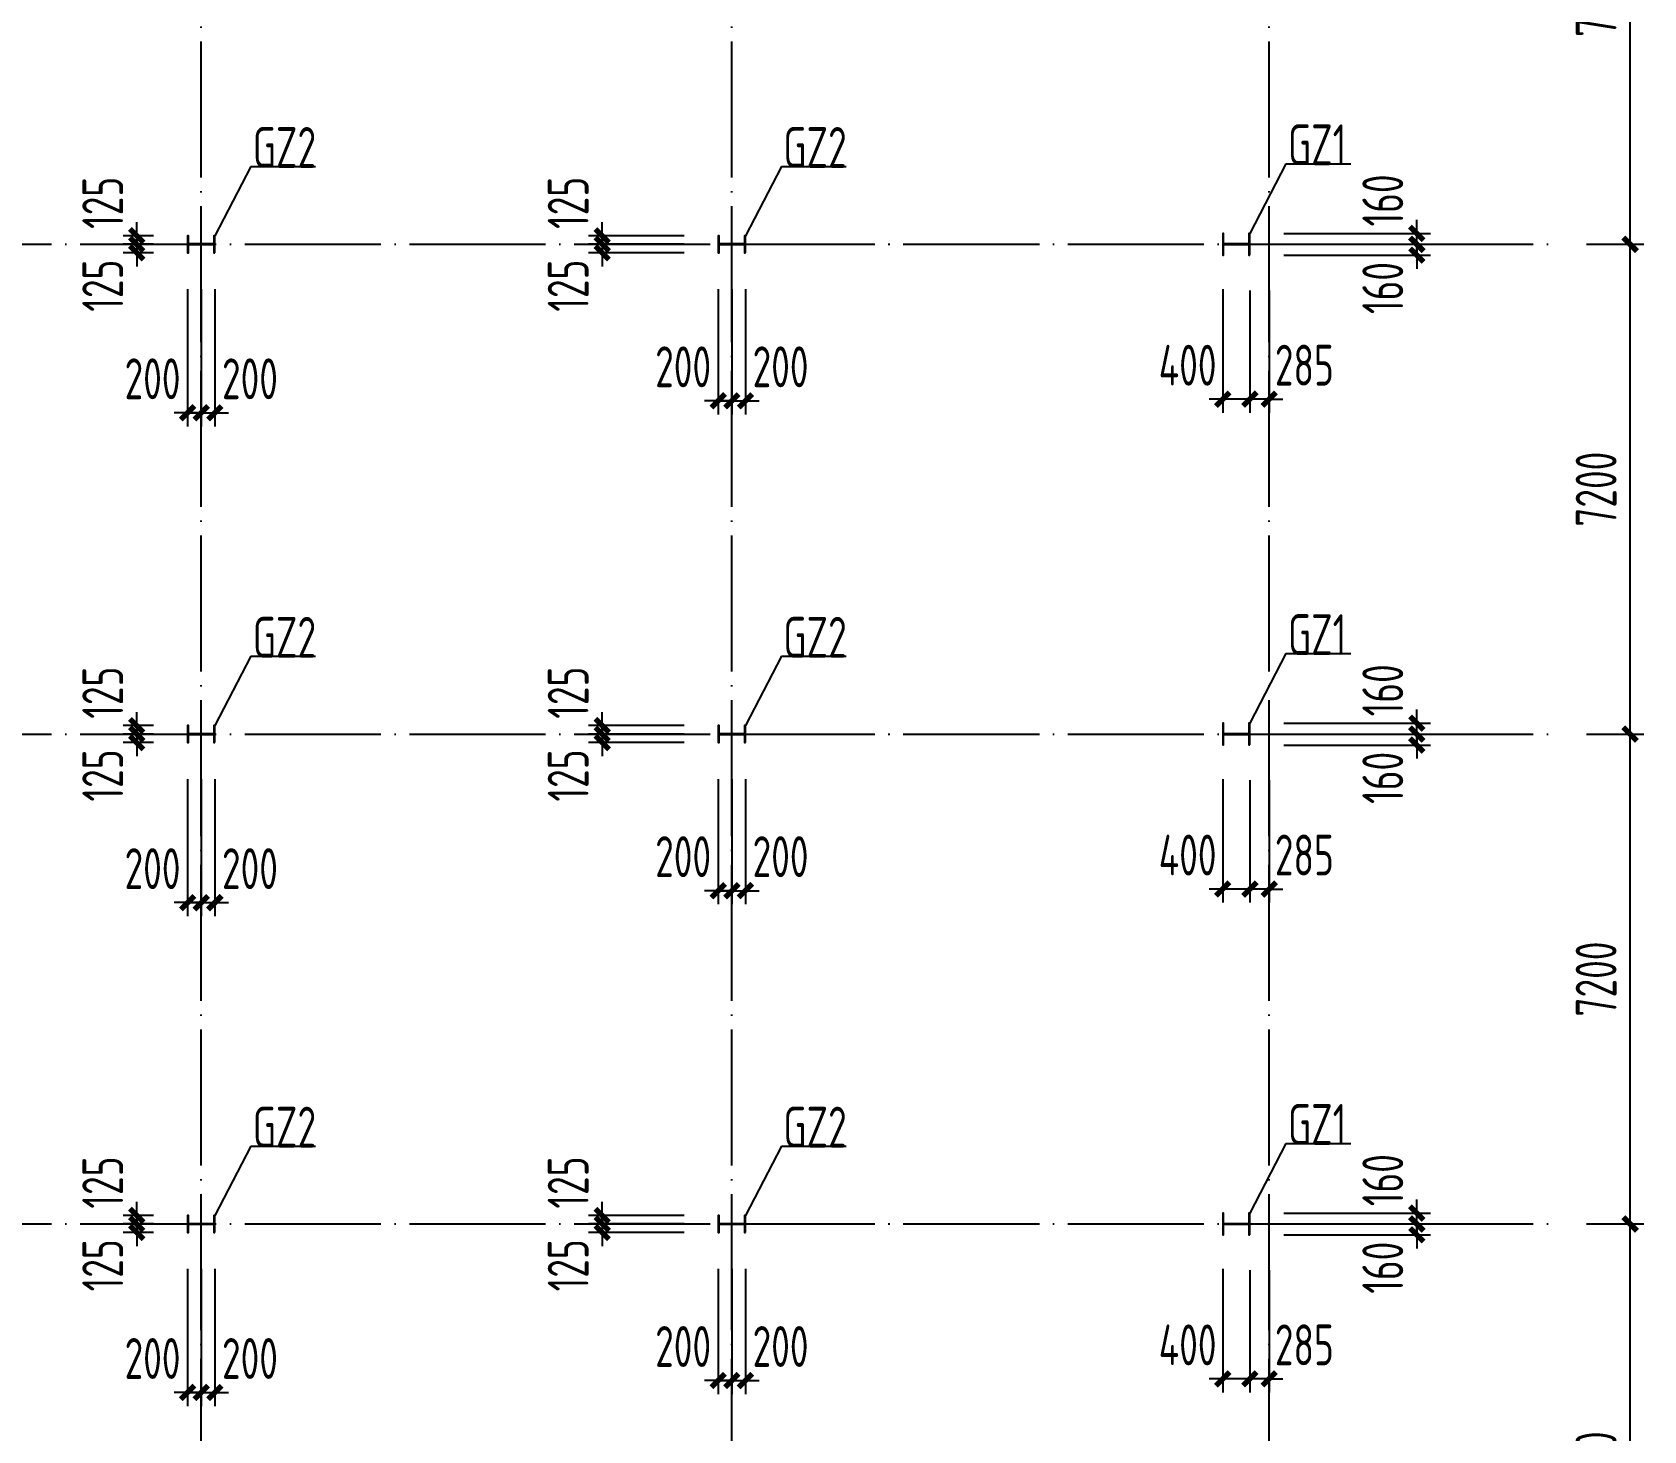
# Model space of a CAD drawing. Extents: x -32169 to 443031, y -120117 to 204739.
# Drawn here: x 155121 to 178810, y -68203 to -47646 of the extents above; entities that cross this region are included whole.
import ezdxf

# ---------------------------------------------------------------- set-up
doc = ezdxf.new("R2010")
doc.units = 0
doc.header["$LTSCALE"] = 1000
doc.linetypes.add('DOTE', pattern=[2.42, 2, -0.2, 0.02, -0.2])
doc.layers.get('0').update_dxf_attribs({"linetype": 'CONTINUOUS'})
doc.layers.get('Defpoints').update_dxf_attribs({"linetype": 'CONTINUOUS'})
for name, color, linetype in [('DIM', 3, 'CONTINUOUS'), ('DOTE', 1, 'CONTINUOUS'), ('PUB_TEXT', 7, 'CONTINUOUS'), ('钢柱', 2, 'CONTINUOUS')]:
    doc.layers.add(name, color=color, linetype=linetype)
doc.styles.add('TSSD_Dimension', font='Tssdeng.shx', dxfattribs={"width": 0.7, "bigfont": 'hztxt.shx'})
doc.styles.add('TSSD_Rein', font='Tssdeng.shx', dxfattribs={"width": 0.7, "bigfont": 'hztxt.shx'})
doc.dimstyles.new('TSSD_200_200', dxfattribs={"dimtxt": 600, "dimasz": 200, "dimexe": 200, "dimexo": 500, "dimgap": 200, "dimtad": 1, "dimdec": 0, "dimzin": 0, "dimdsep": 46, "dimtxsty": 'TSSD_Dimension', "dimblk": 'ARCHTICK', "dimblk1": 'ARCHTICK', "dimblk2": 'ARCHTICK', "dimcen": 0, "dimdle": 200, "dimclrt": 7, "dimadec": 0, "dimazin": 0, "dimtfac": 1, "dimtdec": 0, "dimtix": 1, "dimtmove": 2, "dimatfit": 3, "dimfxl": 1, "dimtolj": 1, "dimtzin": 0, "dimarcsym": 0})

# ---------------------------------------------------------------- blocks, each defined once
blk = doc.blocks.new('_ArchTick')
at = {"color": 0, "linetype": 'ByBlock', "const_width": 0.4}
blk.add_lwpolyline([(-0.5, -0.5), (0.5, 0.5)], dxfattribs=at)
blk = doc.blocks.new('*D516')
at = {"layer": 'Defpoints', "color": 0}
for p in [(177469, -65163), (178610, -65163), (177469, -72363)]:
    blk.add_point(p, dxfattribs=at)
at = {"layer": 'DIM', "color": 0, "lineweight": -2}
for p, q in [((178610, -72563), (178610, -64963)), ((177969, -65163), (178810, -65163)), ((177969, -72363), (178810, -72363))]:
    blk.add_line(p, q, dxfattribs=at)
at = {"layer": 'DIM', "color": 0, "lineweight": -2, "xscale": 200, "yscale": 200, "zscale": 200}
for p, rotation in [((178610, -65163), 90), ((178610, -72363), 270)]:
    blk.add_blockref('_ArchTick', p, dxfattribs=dict(at, rotation=rotation))
at = {"layer": 'DIM', "color": 7, "insert": (178110, -68763), "char_height": 600, "attachment_point": 5, "rotation": 90, "style": 'TSSD_Dimension'}
blk.add_mtext('\\A1;7200', dxfattribs=at)
blk = doc.blocks.new('*D517')
at = {"layer": 'Defpoints', "color": 0}
for p in [(177469, -57963), (178610, -57963), (177469, -65163)]:
    blk.add_point(p, dxfattribs=at)
at = {"layer": 'DIM', "color": 0, "lineweight": -2}
for p, q in [((178610, -65363), (178610, -57763)), ((177969, -57963), (178810, -57963)), ((177969, -65163), (178810, -65163))]:
    blk.add_line(p, q, dxfattribs=at)
at = {"layer": 'DIM', "color": 0, "lineweight": -2, "xscale": 200, "yscale": 200, "zscale": 200}
for p, rotation in [((178610, -57963), 90), ((178610, -65163), 270)]:
    blk.add_blockref('_ArchTick', p, dxfattribs=dict(at, rotation=rotation))
at = {"layer": 'DIM', "color": 7, "insert": (178110, -61563), "char_height": 600, "attachment_point": 5, "rotation": 90, "style": 'TSSD_Dimension'}
blk.add_mtext('\\A1;7200', dxfattribs=at)
blk = doc.blocks.new('*D518')
at = {"layer": 'Defpoints', "color": 0}
for p in [(177469, -50763), (178610, -50763), (177469, -57963)]:
    blk.add_point(p, dxfattribs=at)
at = {"layer": 'DIM', "color": 0, "lineweight": -2}
for p, q in [((178610, -58163), (178610, -50563)), ((177969, -50763), (178810, -50763)), ((177969, -57963), (178810, -57963))]:
    blk.add_line(p, q, dxfattribs=at)
at = {"layer": 'DIM', "color": 0, "lineweight": -2, "xscale": 200, "yscale": 200, "zscale": 200}
for p, rotation in [((178610, -50763), 90), ((178610, -57963), 270)]:
    blk.add_blockref('_ArchTick', p, dxfattribs=dict(at, rotation=rotation))
at = {"layer": 'DIM', "color": 7, "insert": (178110, -54363), "char_height": 600, "attachment_point": 5, "rotation": 90, "style": 'TSSD_Dimension'}
blk.add_mtext('\\A1;7200', dxfattribs=at)
blk = doc.blocks.new('*D519')
at = {"layer": 'Defpoints', "color": 0}
for p in [(177469, -43563), (178610, -43563), (177469, -50763)]:
    blk.add_point(p, dxfattribs=at)
at = {"layer": 'DIM', "color": 0, "lineweight": -2}
for p, q in [((177969, -43563), (178810, -43563)), ((178610, -50963), (178610, -43363)), ((177969, -50763), (178810, -50763))]:
    blk.add_line(p, q, dxfattribs=at)
at = {"layer": 'DIM', "color": 0, "lineweight": -2, "xscale": 200, "yscale": 200, "zscale": 200}
for p, rotation in [((178610, -43563), 90), ((178610, -50763), 270)]:
    blk.add_blockref('_ArchTick', p, dxfattribs=dict(at, rotation=rotation))
at = {"layer": 'DIM', "color": 7, "insert": (178110, -47163), "char_height": 600, "attachment_point": 5, "rotation": 90, "style": 'TSSD_Dimension'}
blk.add_mtext('\\A1;7200', dxfattribs=at)
blk = doc.blocks.new('*D729')
at = {"layer": 'Defpoints', "color": 0}
for p in [(157405, -65323), (157605, -65323), (157605, -67640)]:
    blk.add_point(p, dxfattribs=at)
at = {"layer": 'DIM', "color": 0, "lineweight": -2}
for p, q in [((157405, -65823), (157405, -67840)), ((157605, -65823), (157605, -67840)), ((157405, -67640), (157205, -67640)), ((157405, -67640), (157605, -67640)), ((157605, -67640), (157805, -67640))]:
    blk.add_line(p, q, dxfattribs=at)
at = {"layer": 'DIM', "color": 0, "lineweight": -2, "xscale": 200, "yscale": 200, "zscale": 200}
blk.add_blockref('_ArchTick', (157405, -67640), dxfattribs=at)
at = {"layer": 'DIM', "color": 0, "lineweight": -2, "xscale": 200, "yscale": 200, "zscale": 200, "rotation": 180}
blk.add_blockref('_ArchTick', (157605, -67640), dxfattribs=at)
at = {"layer": 'DIM', "color": 7, "insert": (156889, -67140), "char_height": 600, "attachment_point": 5, "style": 'TSSD_Dimension'}
blk.add_mtext('\\A1;200', dxfattribs=at)
blk = doc.blocks.new('*D730')
at = {"layer": 'Defpoints', "color": 0}
for p in [(157605, -65323), (157805, -65323), (157805, -67640)]:
    blk.add_point(p, dxfattribs=at)
at = {"layer": 'DIM', "color": 0, "lineweight": -2}
for p, q in [((157605, -65823), (157605, -67840)), ((157805, -65823), (157805, -67840)), ((157605, -67640), (157405, -67640)), ((157605, -67640), (157805, -67640)), ((157805, -67640), (158005, -67640))]:
    blk.add_line(p, q, dxfattribs=at)
at = {"layer": 'DIM', "color": 0, "lineweight": -2, "xscale": 200, "yscale": 200, "zscale": 200}
blk.add_blockref('_ArchTick', (157605, -67640), dxfattribs=at)
at = {"layer": 'DIM', "color": 0, "lineweight": -2, "xscale": 200, "yscale": 200, "zscale": 200, "rotation": 180}
blk.add_blockref('_ArchTick', (157805, -67640), dxfattribs=at)
at = {"layer": 'DIM', "color": 7, "insert": (158321, -67140), "char_height": 600, "attachment_point": 5, "style": 'TSSD_Dimension'}
blk.add_mtext('\\A1;200', dxfattribs=at)
blk = doc.blocks.new('*D731')
at = {"layer": 'Defpoints', "color": 0}
for p in [(165205, -65323), (165405, -65323), (165405, -67464)]:
    blk.add_point(p, dxfattribs=at)
at = {"layer": 'DIM', "color": 0, "lineweight": -2}
for p, q in [((165205, -65823), (165205, -67664)), ((165405, -65823), (165405, -67664)), ((165205, -67464), (165005, -67464)), ((165205, -67464), (165405, -67464)), ((165405, -67464), (165605, -67464))]:
    blk.add_line(p, q, dxfattribs=at)
at = {"layer": 'DIM', "color": 0, "lineweight": -2, "xscale": 200, "yscale": 200, "zscale": 200}
blk.add_blockref('_ArchTick', (165205, -67464), dxfattribs=at)
at = {"layer": 'DIM', "color": 0, "lineweight": -2, "xscale": 200, "yscale": 200, "zscale": 200, "rotation": 180}
blk.add_blockref('_ArchTick', (165405, -67464), dxfattribs=at)
at = {"layer": 'DIM', "color": 7, "insert": (164689, -66964), "char_height": 600, "attachment_point": 5, "style": 'TSSD_Dimension'}
blk.add_mtext('\\A1;200', dxfattribs=at)
blk = doc.blocks.new('*D732')
at = {"layer": 'Defpoints', "color": 0}
for p in [(165405, -65323), (165605, -65323), (165605, -67464)]:
    blk.add_point(p, dxfattribs=at)
at = {"layer": 'DIM', "color": 0, "lineweight": -2}
for p, q in [((165405, -65823), (165405, -67664)), ((165605, -65823), (165605, -67664)), ((165405, -67464), (165205, -67464)), ((165405, -67464), (165605, -67464)), ((165605, -67464), (165805, -67464))]:
    blk.add_line(p, q, dxfattribs=at)
at = {"layer": 'DIM', "color": 0, "lineweight": -2, "xscale": 200, "yscale": 200, "zscale": 200}
blk.add_blockref('_ArchTick', (165405, -67464), dxfattribs=at)
at = {"layer": 'DIM', "color": 0, "lineweight": -2, "xscale": 200, "yscale": 200, "zscale": 200, "rotation": 180}
blk.add_blockref('_ArchTick', (165605, -67464), dxfattribs=at)
at = {"layer": 'DIM', "color": 7, "insert": (166121, -66964), "char_height": 600, "attachment_point": 5, "style": 'TSSD_Dimension'}
blk.add_mtext('\\A1;200', dxfattribs=at)
blk = doc.blocks.new('*D733')
at = {"layer": 'Defpoints', "color": 0}
for p in [(173021, -65341), (173305, -65341), (173021, -67440)]:
    blk.add_point(p, dxfattribs=at)
at = {"layer": 'DIM', "color": 0, "lineweight": -2}
for p, q in [((173021, -65841), (173021, -67640)), ((173305, -65841), (173305, -67640)), ((173021, -67440), (172821, -67440)), ((173305, -67440), (173021, -67440)), ((173305, -67440), (173505, -67440))]:
    blk.add_line(p, q, dxfattribs=at)
at = {"layer": 'DIM', "color": 0, "lineweight": -2, "xscale": 200, "yscale": 200, "zscale": 200}
blk.add_blockref('_ArchTick', (173021, -67440), dxfattribs=at)
at = {"layer": 'DIM', "color": 0, "lineweight": -2, "xscale": 200, "yscale": 200, "zscale": 200, "rotation": 180}
blk.add_blockref('_ArchTick', (173305, -67440), dxfattribs=at)
at = {"layer": 'DIM', "color": 7, "insert": (173821, -66940), "char_height": 600, "attachment_point": 5, "style": 'TSSD_Dimension'}
blk.add_mtext('\\A1;285', dxfattribs=at)
blk = doc.blocks.new('*D734')
at = {"layer": 'Defpoints', "color": 0}
for p in [(172621, -65323), (173021, -65341), (172621, -67440)]:
    blk.add_point(p, dxfattribs=at)
at = {"layer": 'DIM', "color": 0, "lineweight": -2}
for p, q in [((172621, -65823), (172621, -67640)), ((173021, -65841), (173021, -67640)), ((173221, -67440), (172421, -67440))]:
    blk.add_line(p, q, dxfattribs=at)
at = {"layer": 'DIM', "color": 0, "lineweight": -2, "xscale": 200, "yscale": 200, "zscale": 200, "rotation": 180}
blk.add_blockref('_ArchTick', (172621, -67440), dxfattribs=at)
at = {"layer": 'DIM', "color": 0, "lineweight": -2, "xscale": 200, "yscale": 200, "zscale": 200}
blk.add_blockref('_ArchTick', (173021, -67440), dxfattribs=at)
at = {"layer": 'DIM', "color": 7, "insert": (172105, -66940), "char_height": 600, "attachment_point": 5, "style": 'TSSD_Dimension'}
blk.add_mtext('\\A1;400', dxfattribs=at)
blk = doc.blocks.new('*D736')
at = {"layer": 'Defpoints', "color": 0}
for p in [(173021, -65163), (173021, -65323), (175474, -65163)]:
    blk.add_point(p, dxfattribs=at)
at = {"layer": 'DIM', "color": 0, "lineweight": -2}
for p, q in [((175474, -65163), (175474, -64963)), ((173521, -65163), (175674, -65163)), ((173521, -65323), (175674, -65323)), ((175474, -65323), (175474, -65163)), ((175474, -65323), (175474, -65523))]:
    blk.add_line(p, q, dxfattribs=at)
at = {"layer": 'DIM', "color": 0, "lineweight": -2, "xscale": 200, "yscale": 200, "zscale": 200}
for p, rotation in [((175474, -65163), 270), ((175474, -65323), 90)]:
    blk.add_blockref('_ArchTick', p, dxfattribs=dict(at, rotation=rotation))
at = {"layer": 'DIM', "color": 7, "insert": (174974, -65806), "char_height": 600, "attachment_point": 5, "rotation": 90, "style": 'TSSD_Dimension'}
blk.add_mtext('\\A1;160', dxfattribs=at)
blk = doc.blocks.new('*D737')
at = {"layer": 'Defpoints', "color": 0}
for p in [(173021, -65003), (175474, -65003), (173021, -65163)]:
    blk.add_point(p, dxfattribs=at)
at = {"layer": 'DIM', "color": 0, "lineweight": -2}
for p, q in [((175474, -65003), (175474, -64803)), ((173521, -65003), (175674, -65003)), ((175474, -65163), (175474, -65003)), ((173521, -65163), (175674, -65163)), ((175474, -65163), (175474, -65363))]:
    blk.add_line(p, q, dxfattribs=at)
at = {"layer": 'DIM', "color": 0, "lineweight": -2, "xscale": 200, "yscale": 200, "zscale": 200}
for p, rotation in [((175474, -65003), 270), ((175474, -65163), 90)]:
    blk.add_blockref('_ArchTick', p, dxfattribs=dict(at, rotation=rotation))
at = {"layer": 'DIM', "color": 7, "insert": (174974, -64519), "char_height": 600, "attachment_point": 5, "rotation": 90, "style": 'TSSD_Dimension'}
blk.add_mtext('\\A1;160', dxfattribs=at)
blk = doc.blocks.new('*D738')
at = {"layer": 'Defpoints', "color": 0}
for p in [(157405, -65038), (156657, -65163), (157405, -65163)]:
    blk.add_point(p, dxfattribs=at)
at = {"layer": 'DIM', "color": 0, "lineweight": -2}
for p, q in [((156657, -65038), (156657, -64838)), ((156905, -65038), (156457, -65038)), ((156657, -65038), (156657, -65163)), ((156905, -65163), (156457, -65163)), ((156657, -65163), (156657, -65363))]:
    blk.add_line(p, q, dxfattribs=at)
at = {"layer": 'DIM', "color": 0, "lineweight": -2, "xscale": 200, "yscale": 200, "zscale": 200}
for p, rotation in [((156657, -65038), 270), ((156657, -65163), 90)]:
    blk.add_blockref('_ArchTick', p, dxfattribs=dict(at, rotation=rotation))
at = {"layer": 'DIM', "color": 7, "insert": (156157, -64554), "char_height": 600, "attachment_point": 5, "rotation": 90, "style": 'TSSD_Dimension'}
blk.add_mtext('\\A1;125', dxfattribs=at)
blk = doc.blocks.new('*D739')
at = {"layer": 'Defpoints', "color": 0}
for p in [(156657, -65288), (157405, -65163), (157405, -65288)]:
    blk.add_point(p, dxfattribs=at)
at = {"layer": 'DIM', "color": 0, "lineweight": -2}
for p, q in [((156657, -65163), (156657, -64963)), ((156905, -65163), (156457, -65163)), ((156905, -65288), (156457, -65288)), ((156657, -65163), (156657, -65288)), ((156657, -65288), (156657, -65488))]:
    blk.add_line(p, q, dxfattribs=at)
at = {"layer": 'DIM', "color": 0, "lineweight": -2, "xscale": 200, "yscale": 200, "zscale": 200}
for p, rotation in [((156657, -65163), 270), ((156657, -65288), 90)]:
    blk.add_blockref('_ArchTick', p, dxfattribs=dict(at, rotation=rotation))
at = {"layer": 'DIM', "color": 7, "insert": (156157, -65771), "char_height": 600, "attachment_point": 5, "rotation": 90, "style": 'TSSD_Dimension'}
blk.add_mtext('\\A1;125', dxfattribs=at)
blk = doc.blocks.new('*D740')
at = {"layer": 'Defpoints', "color": 0}
for p in [(165205, -65038), (163499, -65163), (165205, -65163)]:
    blk.add_point(p, dxfattribs=at)
at = {"layer": 'DIM', "color": 0, "lineweight": -2}
for p, q in [((163499, -65038), (163499, -64838)), ((164705, -65038), (163299, -65038)), ((163499, -65038), (163499, -65163)), ((164705, -65163), (163299, -65163)), ((163499, -65163), (163499, -65363))]:
    blk.add_line(p, q, dxfattribs=at)
at = {"layer": 'DIM', "color": 0, "lineweight": -2, "xscale": 200, "yscale": 200, "zscale": 200}
for p, rotation in [((163499, -65038), 270), ((163499, -65163), 90)]:
    blk.add_blockref('_ArchTick', p, dxfattribs=dict(at, rotation=rotation))
at = {"layer": 'DIM', "color": 7, "insert": (162999, -64554), "char_height": 600, "attachment_point": 5, "rotation": 90, "style": 'TSSD_Dimension'}
blk.add_mtext('\\A1;125', dxfattribs=at)
blk = doc.blocks.new('*D741')
at = {"layer": 'Defpoints', "color": 0}
for p in [(163499, -65288), (165205, -65163), (165205, -65288)]:
    blk.add_point(p, dxfattribs=at)
at = {"layer": 'DIM', "color": 0, "lineweight": -2}
for p, q in [((163499, -65163), (163499, -64963)), ((164705, -65163), (163299, -65163)), ((164705, -65288), (163299, -65288)), ((163499, -65163), (163499, -65288)), ((163499, -65288), (163499, -65488))]:
    blk.add_line(p, q, dxfattribs=at)
at = {"layer": 'DIM', "color": 0, "lineweight": -2, "xscale": 200, "yscale": 200, "zscale": 200}
for p, rotation in [((163499, -65163), 270), ((163499, -65288), 90)]:
    blk.add_blockref('_ArchTick', p, dxfattribs=dict(at, rotation=rotation))
at = {"layer": 'DIM', "color": 7, "insert": (162999, -65771), "char_height": 600, "attachment_point": 5, "rotation": 90, "style": 'TSSD_Dimension'}
blk.add_mtext('\\A1;125', dxfattribs=at)
blk = doc.blocks.new('*D745')
at = {"layer": 'Defpoints', "color": 0}
for p in [(157405, -58123), (157605, -58123), (157605, -60440)]:
    blk.add_point(p, dxfattribs=at)
at = {"layer": 'DIM', "color": 0, "lineweight": -2}
for p, q in [((157405, -58623), (157405, -60640)), ((157605, -58623), (157605, -60640)), ((157405, -60440), (157205, -60440)), ((157405, -60440), (157605, -60440)), ((157605, -60440), (157805, -60440))]:
    blk.add_line(p, q, dxfattribs=at)
at = {"layer": 'DIM', "color": 0, "lineweight": -2, "xscale": 200, "yscale": 200, "zscale": 200}
blk.add_blockref('_ArchTick', (157405, -60440), dxfattribs=at)
at = {"layer": 'DIM', "color": 0, "lineweight": -2, "xscale": 200, "yscale": 200, "zscale": 200, "rotation": 180}
blk.add_blockref('_ArchTick', (157605, -60440), dxfattribs=at)
at = {"layer": 'DIM', "color": 7, "insert": (156889, -59940), "char_height": 600, "attachment_point": 5, "style": 'TSSD_Dimension'}
blk.add_mtext('\\A1;200', dxfattribs=at)
blk = doc.blocks.new('*D746')
at = {"layer": 'Defpoints', "color": 0}
for p in [(157605, -58123), (157805, -58123), (157805, -60440)]:
    blk.add_point(p, dxfattribs=at)
at = {"layer": 'DIM', "color": 0, "lineweight": -2}
for p, q in [((157605, -58623), (157605, -60640)), ((157805, -58623), (157805, -60640)), ((157605, -60440), (157405, -60440)), ((157605, -60440), (157805, -60440)), ((157805, -60440), (158005, -60440))]:
    blk.add_line(p, q, dxfattribs=at)
at = {"layer": 'DIM', "color": 0, "lineweight": -2, "xscale": 200, "yscale": 200, "zscale": 200}
blk.add_blockref('_ArchTick', (157605, -60440), dxfattribs=at)
at = {"layer": 'DIM', "color": 0, "lineweight": -2, "xscale": 200, "yscale": 200, "zscale": 200, "rotation": 180}
blk.add_blockref('_ArchTick', (157805, -60440), dxfattribs=at)
at = {"layer": 'DIM', "color": 7, "insert": (158321, -59940), "char_height": 600, "attachment_point": 5, "style": 'TSSD_Dimension'}
blk.add_mtext('\\A1;200', dxfattribs=at)
blk = doc.blocks.new('*D747')
at = {"layer": 'Defpoints', "color": 0}
for p in [(165205, -58123), (165405, -58123), (165405, -60264)]:
    blk.add_point(p, dxfattribs=at)
at = {"layer": 'DIM', "color": 0, "lineweight": -2}
for p, q in [((165205, -58623), (165205, -60464)), ((165405, -58623), (165405, -60464)), ((165205, -60264), (165005, -60264)), ((165205, -60264), (165405, -60264)), ((165405, -60264), (165605, -60264))]:
    blk.add_line(p, q, dxfattribs=at)
at = {"layer": 'DIM', "color": 0, "lineweight": -2, "xscale": 200, "yscale": 200, "zscale": 200}
blk.add_blockref('_ArchTick', (165205, -60264), dxfattribs=at)
at = {"layer": 'DIM', "color": 0, "lineweight": -2, "xscale": 200, "yscale": 200, "zscale": 200, "rotation": 180}
blk.add_blockref('_ArchTick', (165405, -60264), dxfattribs=at)
at = {"layer": 'DIM', "color": 7, "insert": (164689, -59764), "char_height": 600, "attachment_point": 5, "style": 'TSSD_Dimension'}
blk.add_mtext('\\A1;200', dxfattribs=at)
blk = doc.blocks.new('*D748')
at = {"layer": 'Defpoints', "color": 0}
for p in [(165405, -58123), (165605, -58123), (165605, -60264)]:
    blk.add_point(p, dxfattribs=at)
at = {"layer": 'DIM', "color": 0, "lineweight": -2}
for p, q in [((165405, -58623), (165405, -60464)), ((165605, -58623), (165605, -60464)), ((165405, -60264), (165205, -60264)), ((165405, -60264), (165605, -60264)), ((165605, -60264), (165805, -60264))]:
    blk.add_line(p, q, dxfattribs=at)
at = {"layer": 'DIM', "color": 0, "lineweight": -2, "xscale": 200, "yscale": 200, "zscale": 200}
blk.add_blockref('_ArchTick', (165405, -60264), dxfattribs=at)
at = {"layer": 'DIM', "color": 0, "lineweight": -2, "xscale": 200, "yscale": 200, "zscale": 200, "rotation": 180}
blk.add_blockref('_ArchTick', (165605, -60264), dxfattribs=at)
at = {"layer": 'DIM', "color": 7, "insert": (166121, -59764), "char_height": 600, "attachment_point": 5, "style": 'TSSD_Dimension'}
blk.add_mtext('\\A1;200', dxfattribs=at)
blk = doc.blocks.new('*D749')
at = {"layer": 'Defpoints', "color": 0}
for p in [(173021, -58141), (173305, -58141), (173021, -60240)]:
    blk.add_point(p, dxfattribs=at)
at = {"layer": 'DIM', "color": 0, "lineweight": -2}
for p, q in [((173021, -58641), (173021, -60440)), ((173305, -58641), (173305, -60440)), ((173021, -60240), (172821, -60240)), ((173305, -60240), (173021, -60240)), ((173305, -60240), (173505, -60240))]:
    blk.add_line(p, q, dxfattribs=at)
at = {"layer": 'DIM', "color": 0, "lineweight": -2, "xscale": 200, "yscale": 200, "zscale": 200}
blk.add_blockref('_ArchTick', (173021, -60240), dxfattribs=at)
at = {"layer": 'DIM', "color": 0, "lineweight": -2, "xscale": 200, "yscale": 200, "zscale": 200, "rotation": 180}
blk.add_blockref('_ArchTick', (173305, -60240), dxfattribs=at)
at = {"layer": 'DIM', "color": 7, "insert": (173821, -59740), "char_height": 600, "attachment_point": 5, "style": 'TSSD_Dimension'}
blk.add_mtext('\\A1;285', dxfattribs=at)
blk = doc.blocks.new('*D750')
at = {"layer": 'Defpoints', "color": 0}
for p in [(172621, -58123), (173021, -58141), (172621, -60240)]:
    blk.add_point(p, dxfattribs=at)
at = {"layer": 'DIM', "color": 0, "lineweight": -2}
for p, q in [((172621, -58623), (172621, -60440)), ((173021, -58641), (173021, -60440)), ((173221, -60240), (172421, -60240))]:
    blk.add_line(p, q, dxfattribs=at)
at = {"layer": 'DIM', "color": 0, "lineweight": -2, "xscale": 200, "yscale": 200, "zscale": 200, "rotation": 180}
blk.add_blockref('_ArchTick', (172621, -60240), dxfattribs=at)
at = {"layer": 'DIM', "color": 0, "lineweight": -2, "xscale": 200, "yscale": 200, "zscale": 200}
blk.add_blockref('_ArchTick', (173021, -60240), dxfattribs=at)
at = {"layer": 'DIM', "color": 7, "insert": (172105, -59740), "char_height": 600, "attachment_point": 5, "style": 'TSSD_Dimension'}
blk.add_mtext('\\A1;400', dxfattribs=at)
blk = doc.blocks.new('*D752')
at = {"layer": 'Defpoints', "color": 0}
for p in [(173021, -57963), (175474, -57963), (173021, -58123)]:
    blk.add_point(p, dxfattribs=at)
at = {"layer": 'DIM', "color": 0, "lineweight": -2}
for p, q in [((175474, -57963), (175474, -57763)), ((173521, -57963), (175674, -57963)), ((175474, -58123), (175474, -57963)), ((173521, -58123), (175674, -58123)), ((175474, -58123), (175474, -58323))]:
    blk.add_line(p, q, dxfattribs=at)
at = {"layer": 'DIM', "color": 0, "lineweight": -2, "xscale": 200, "yscale": 200, "zscale": 200}
for p, rotation in [((175474, -57963), 270), ((175474, -58123), 90)]:
    blk.add_blockref('_ArchTick', p, dxfattribs=dict(at, rotation=rotation))
at = {"layer": 'DIM', "color": 7, "insert": (174974, -58606), "char_height": 600, "attachment_point": 5, "rotation": 90, "style": 'TSSD_Dimension'}
blk.add_mtext('\\A1;160', dxfattribs=at)
blk = doc.blocks.new('*D753')
at = {"layer": 'Defpoints', "color": 0}
for p in [(173021, -57803), (175474, -57803), (173021, -57963)]:
    blk.add_point(p, dxfattribs=at)
at = {"layer": 'DIM', "color": 0, "lineweight": -2}
for p, q in [((173521, -57803), (175674, -57803)), ((175474, -57803), (175474, -57603)), ((175474, -57963), (175474, -57803)), ((173521, -57963), (175674, -57963)), ((175474, -57963), (175474, -58163))]:
    blk.add_line(p, q, dxfattribs=at)
at = {"layer": 'DIM', "color": 0, "lineweight": -2, "xscale": 200, "yscale": 200, "zscale": 200}
for p, rotation in [((175474, -57803), 270), ((175474, -57963), 90)]:
    blk.add_blockref('_ArchTick', p, dxfattribs=dict(at, rotation=rotation))
at = {"layer": 'DIM', "color": 7, "insert": (174974, -57319), "char_height": 600, "attachment_point": 5, "rotation": 90, "style": 'TSSD_Dimension'}
blk.add_mtext('\\A1;160', dxfattribs=at)
blk = doc.blocks.new('*D754')
at = {"layer": 'Defpoints', "color": 0}
for p in [(156657, -57963), (157405, -57838), (157405, -57963)]:
    blk.add_point(p, dxfattribs=at)
at = {"layer": 'DIM', "color": 0, "lineweight": -2}
for p, q in [((156657, -57838), (156657, -57638)), ((156905, -57838), (156457, -57838)), ((156905, -57963), (156457, -57963)), ((156657, -57838), (156657, -57963)), ((156657, -57963), (156657, -58163))]:
    blk.add_line(p, q, dxfattribs=at)
at = {"layer": 'DIM', "color": 0, "lineweight": -2, "xscale": 200, "yscale": 200, "zscale": 200}
for p, rotation in [((156657, -57838), 270), ((156657, -57963), 90)]:
    blk.add_blockref('_ArchTick', p, dxfattribs=dict(at, rotation=rotation))
at = {"layer": 'DIM', "color": 7, "insert": (156157, -57354), "char_height": 600, "attachment_point": 5, "rotation": 90, "style": 'TSSD_Dimension'}
blk.add_mtext('\\A1;125', dxfattribs=at)
blk = doc.blocks.new('*D755')
at = {"layer": 'Defpoints', "color": 0}
for p in [(157405, -57963), (156657, -58088), (157405, -58088)]:
    blk.add_point(p, dxfattribs=at)
at = {"layer": 'DIM', "color": 0, "lineweight": -2}
for p, q in [((156657, -57963), (156657, -57763)), ((156905, -57963), (156457, -57963)), ((156657, -57963), (156657, -58088)), ((156905, -58088), (156457, -58088)), ((156657, -58088), (156657, -58288))]:
    blk.add_line(p, q, dxfattribs=at)
at = {"layer": 'DIM', "color": 0, "lineweight": -2, "xscale": 200, "yscale": 200, "zscale": 200}
for p, rotation in [((156657, -57963), 270), ((156657, -58088), 90)]:
    blk.add_blockref('_ArchTick', p, dxfattribs=dict(at, rotation=rotation))
at = {"layer": 'DIM', "color": 7, "insert": (156157, -58571), "char_height": 600, "attachment_point": 5, "rotation": 90, "style": 'TSSD_Dimension'}
blk.add_mtext('\\A1;125', dxfattribs=at)
blk = doc.blocks.new('*D756')
at = {"layer": 'Defpoints', "color": 0}
for p in [(163499, -57963), (165205, -57838), (165205, -57963)]:
    blk.add_point(p, dxfattribs=at)
at = {"layer": 'DIM', "color": 0, "lineweight": -2}
for p, q in [((163499, -57838), (163499, -57638)), ((164705, -57838), (163299, -57838)), ((164705, -57963), (163299, -57963)), ((163499, -57838), (163499, -57963)), ((163499, -57963), (163499, -58163))]:
    blk.add_line(p, q, dxfattribs=at)
at = {"layer": 'DIM', "color": 0, "lineweight": -2, "xscale": 200, "yscale": 200, "zscale": 200}
for p, rotation in [((163499, -57838), 270), ((163499, -57963), 90)]:
    blk.add_blockref('_ArchTick', p, dxfattribs=dict(at, rotation=rotation))
at = {"layer": 'DIM', "color": 7, "insert": (162999, -57354), "char_height": 600, "attachment_point": 5, "rotation": 90, "style": 'TSSD_Dimension'}
blk.add_mtext('\\A1;125', dxfattribs=at)
blk = doc.blocks.new('*D757')
at = {"layer": 'Defpoints', "color": 0}
for p in [(165205, -57963), (163499, -58088), (165205, -58088)]:
    blk.add_point(p, dxfattribs=at)
at = {"layer": 'DIM', "color": 0, "lineweight": -2}
for p, q in [((163499, -57963), (163499, -57763)), ((164705, -57963), (163299, -57963)), ((163499, -57963), (163499, -58088)), ((164705, -58088), (163299, -58088)), ((163499, -58088), (163499, -58288))]:
    blk.add_line(p, q, dxfattribs=at)
at = {"layer": 'DIM', "color": 0, "lineweight": -2, "xscale": 200, "yscale": 200, "zscale": 200}
for p, rotation in [((163499, -57963), 270), ((163499, -58088), 90)]:
    blk.add_blockref('_ArchTick', p, dxfattribs=dict(at, rotation=rotation))
at = {"layer": 'DIM', "color": 7, "insert": (162999, -58571), "char_height": 600, "attachment_point": 5, "rotation": 90, "style": 'TSSD_Dimension'}
blk.add_mtext('\\A1;125', dxfattribs=at)
blk = doc.blocks.new('*D761')
at = {"layer": 'Defpoints', "color": 0}
for p in [(157405, -50923), (157605, -50923), (157605, -53240)]:
    blk.add_point(p, dxfattribs=at)
at = {"layer": 'DIM', "color": 0, "lineweight": -2}
for p, q in [((157405, -51423), (157405, -53440)), ((157605, -51423), (157605, -53440)), ((157405, -53240), (157205, -53240)), ((157405, -53240), (157605, -53240)), ((157605, -53240), (157805, -53240))]:
    blk.add_line(p, q, dxfattribs=at)
at = {"layer": 'DIM', "color": 0, "lineweight": -2, "xscale": 200, "yscale": 200, "zscale": 200}
blk.add_blockref('_ArchTick', (157405, -53240), dxfattribs=at)
at = {"layer": 'DIM', "color": 0, "lineweight": -2, "xscale": 200, "yscale": 200, "zscale": 200, "rotation": 180}
blk.add_blockref('_ArchTick', (157605, -53240), dxfattribs=at)
at = {"layer": 'DIM', "color": 7, "insert": (156889, -52740), "char_height": 600, "attachment_point": 5, "style": 'TSSD_Dimension'}
blk.add_mtext('\\A1;200', dxfattribs=at)
blk = doc.blocks.new('*D762')
at = {"layer": 'Defpoints', "color": 0}
for p in [(157605, -50923), (157805, -50923), (157805, -53240)]:
    blk.add_point(p, dxfattribs=at)
at = {"layer": 'DIM', "color": 0, "lineweight": -2}
for p, q in [((157605, -51423), (157605, -53440)), ((157805, -51423), (157805, -53440)), ((157605, -53240), (157405, -53240)), ((157605, -53240), (157805, -53240)), ((157805, -53240), (158005, -53240))]:
    blk.add_line(p, q, dxfattribs=at)
at = {"layer": 'DIM', "color": 0, "lineweight": -2, "xscale": 200, "yscale": 200, "zscale": 200}
blk.add_blockref('_ArchTick', (157605, -53240), dxfattribs=at)
at = {"layer": 'DIM', "color": 0, "lineweight": -2, "xscale": 200, "yscale": 200, "zscale": 200, "rotation": 180}
blk.add_blockref('_ArchTick', (157805, -53240), dxfattribs=at)
at = {"layer": 'DIM', "color": 7, "insert": (158321, -52740), "char_height": 600, "attachment_point": 5, "style": 'TSSD_Dimension'}
blk.add_mtext('\\A1;200', dxfattribs=at)
blk = doc.blocks.new('*D763')
at = {"layer": 'Defpoints', "color": 0}
for p in [(165205, -50923), (165405, -50923), (165405, -53064)]:
    blk.add_point(p, dxfattribs=at)
at = {"layer": 'DIM', "color": 0, "lineweight": -2}
for p, q in [((165205, -51423), (165205, -53264)), ((165405, -51423), (165405, -53264)), ((165205, -53064), (165005, -53064)), ((165205, -53064), (165405, -53064)), ((165405, -53064), (165605, -53064))]:
    blk.add_line(p, q, dxfattribs=at)
at = {"layer": 'DIM', "color": 0, "lineweight": -2, "xscale": 200, "yscale": 200, "zscale": 200}
blk.add_blockref('_ArchTick', (165205, -53064), dxfattribs=at)
at = {"layer": 'DIM', "color": 0, "lineweight": -2, "xscale": 200, "yscale": 200, "zscale": 200, "rotation": 180}
blk.add_blockref('_ArchTick', (165405, -53064), dxfattribs=at)
at = {"layer": 'DIM', "color": 7, "insert": (164689, -52564), "char_height": 600, "attachment_point": 5, "style": 'TSSD_Dimension'}
blk.add_mtext('\\A1;200', dxfattribs=at)
blk = doc.blocks.new('*D764')
at = {"layer": 'Defpoints', "color": 0}
for p in [(165405, -50923), (165605, -50923), (165605, -53064)]:
    blk.add_point(p, dxfattribs=at)
at = {"layer": 'DIM', "color": 0, "lineweight": -2}
for p, q in [((165405, -51423), (165405, -53264)), ((165605, -51423), (165605, -53264)), ((165405, -53064), (165205, -53064)), ((165405, -53064), (165605, -53064)), ((165605, -53064), (165805, -53064))]:
    blk.add_line(p, q, dxfattribs=at)
at = {"layer": 'DIM', "color": 0, "lineweight": -2, "xscale": 200, "yscale": 200, "zscale": 200}
blk.add_blockref('_ArchTick', (165405, -53064), dxfattribs=at)
at = {"layer": 'DIM', "color": 0, "lineweight": -2, "xscale": 200, "yscale": 200, "zscale": 200, "rotation": 180}
blk.add_blockref('_ArchTick', (165605, -53064), dxfattribs=at)
at = {"layer": 'DIM', "color": 7, "insert": (166121, -52564), "char_height": 600, "attachment_point": 5, "style": 'TSSD_Dimension'}
blk.add_mtext('\\A1;200', dxfattribs=at)
blk = doc.blocks.new('*D765')
at = {"layer": 'Defpoints', "color": 0}
for p in [(173021, -50941), (173305, -50941), (173021, -53040)]:
    blk.add_point(p, dxfattribs=at)
at = {"layer": 'DIM', "color": 0, "lineweight": -2}
for p, q in [((173021, -51441), (173021, -53240)), ((173305, -51441), (173305, -53240)), ((173021, -53040), (172821, -53040)), ((173305, -53040), (173021, -53040)), ((173305, -53040), (173505, -53040))]:
    blk.add_line(p, q, dxfattribs=at)
at = {"layer": 'DIM', "color": 0, "lineweight": -2, "xscale": 200, "yscale": 200, "zscale": 200}
blk.add_blockref('_ArchTick', (173021, -53040), dxfattribs=at)
at = {"layer": 'DIM', "color": 0, "lineweight": -2, "xscale": 200, "yscale": 200, "zscale": 200, "rotation": 180}
blk.add_blockref('_ArchTick', (173305, -53040), dxfattribs=at)
at = {"layer": 'DIM', "color": 7, "insert": (173821, -52540), "char_height": 600, "attachment_point": 5, "style": 'TSSD_Dimension'}
blk.add_mtext('\\A1;285', dxfattribs=at)
blk = doc.blocks.new('*D766')
at = {"layer": 'Defpoints', "color": 0}
for p in [(172621, -50923), (173021, -50941), (172621, -53040)]:
    blk.add_point(p, dxfattribs=at)
at = {"layer": 'DIM', "color": 0, "lineweight": -2}
for p, q in [((172621, -51423), (172621, -53240)), ((173021, -51441), (173021, -53240)), ((173221, -53040), (172421, -53040))]:
    blk.add_line(p, q, dxfattribs=at)
at = {"layer": 'DIM', "color": 0, "lineweight": -2, "xscale": 200, "yscale": 200, "zscale": 200, "rotation": 180}
blk.add_blockref('_ArchTick', (172621, -53040), dxfattribs=at)
at = {"layer": 'DIM', "color": 0, "lineweight": -2, "xscale": 200, "yscale": 200, "zscale": 200}
blk.add_blockref('_ArchTick', (173021, -53040), dxfattribs=at)
at = {"layer": 'DIM', "color": 7, "insert": (172105, -52540), "char_height": 600, "attachment_point": 5, "style": 'TSSD_Dimension'}
blk.add_mtext('\\A1;400', dxfattribs=at)
blk = doc.blocks.new('*D768')
at = {"layer": 'Defpoints', "color": 0}
for p in [(173021, -50763), (173021, -50923), (175474, -50763)]:
    blk.add_point(p, dxfattribs=at)
at = {"layer": 'DIM', "color": 0, "lineweight": -2}
for p, q in [((175474, -50763), (175474, -50563)), ((173521, -50763), (175674, -50763)), ((173521, -50923), (175674, -50923)), ((175474, -50923), (175474, -50763)), ((175474, -50923), (175474, -51123))]:
    blk.add_line(p, q, dxfattribs=at)
at = {"layer": 'DIM', "color": 0, "lineweight": -2, "xscale": 200, "yscale": 200, "zscale": 200}
for p, rotation in [((175474, -50763), 270), ((175474, -50923), 90)]:
    blk.add_blockref('_ArchTick', p, dxfattribs=dict(at, rotation=rotation))
at = {"layer": 'DIM', "color": 7, "insert": (174974, -51406), "char_height": 600, "attachment_point": 5, "rotation": 90, "style": 'TSSD_Dimension'}
blk.add_mtext('\\A1;160', dxfattribs=at)
blk = doc.blocks.new('*D769')
at = {"layer": 'Defpoints', "color": 0}
for p in [(173021, -50603), (175474, -50603), (173021, -50763)]:
    blk.add_point(p, dxfattribs=at)
at = {"layer": 'DIM', "color": 0, "lineweight": -2}
for p, q in [((175474, -50603), (175474, -50403)), ((173521, -50603), (175674, -50603)), ((175474, -50763), (175474, -50603)), ((173521, -50763), (175674, -50763)), ((175474, -50763), (175474, -50963))]:
    blk.add_line(p, q, dxfattribs=at)
at = {"layer": 'DIM', "color": 0, "lineweight": -2, "xscale": 200, "yscale": 200, "zscale": 200}
for p, rotation in [((175474, -50603), 270), ((175474, -50763), 90)]:
    blk.add_blockref('_ArchTick', p, dxfattribs=dict(at, rotation=rotation))
at = {"layer": 'DIM', "color": 7, "insert": (174974, -50119), "char_height": 600, "attachment_point": 5, "rotation": 90, "style": 'TSSD_Dimension'}
blk.add_mtext('\\A1;160', dxfattribs=at)
blk = doc.blocks.new('*D770')
at = {"layer": 'Defpoints', "color": 0}
for p in [(157405, -50638), (156657, -50763), (157405, -50763)]:
    blk.add_point(p, dxfattribs=at)
at = {"layer": 'DIM', "color": 0, "lineweight": -2}
for p, q in [((156657, -50638), (156657, -50438)), ((156905, -50638), (156457, -50638)), ((156657, -50638), (156657, -50763)), ((156905, -50763), (156457, -50763)), ((156657, -50763), (156657, -50963))]:
    blk.add_line(p, q, dxfattribs=at)
at = {"layer": 'DIM', "color": 0, "lineweight": -2, "xscale": 200, "yscale": 200, "zscale": 200}
for p, rotation in [((156657, -50638), 270), ((156657, -50763), 90)]:
    blk.add_blockref('_ArchTick', p, dxfattribs=dict(at, rotation=rotation))
at = {"layer": 'DIM', "color": 7, "insert": (156157, -50154), "char_height": 600, "attachment_point": 5, "rotation": 90, "style": 'TSSD_Dimension'}
blk.add_mtext('\\A1;125', dxfattribs=at)
blk = doc.blocks.new('*D771')
at = {"layer": 'Defpoints', "color": 0}
for p in [(156657, -50888), (157405, -50763), (157405, -50888)]:
    blk.add_point(p, dxfattribs=at)
at = {"layer": 'DIM', "color": 0, "lineweight": -2}
for p, q in [((156657, -50763), (156657, -50563)), ((156905, -50763), (156457, -50763)), ((156905, -50888), (156457, -50888)), ((156657, -50763), (156657, -50888)), ((156657, -50888), (156657, -51088))]:
    blk.add_line(p, q, dxfattribs=at)
at = {"layer": 'DIM', "color": 0, "lineweight": -2, "xscale": 200, "yscale": 200, "zscale": 200}
for p, rotation in [((156657, -50763), 270), ((156657, -50888), 90)]:
    blk.add_blockref('_ArchTick', p, dxfattribs=dict(at, rotation=rotation))
at = {"layer": 'DIM', "color": 7, "insert": (156157, -51371), "char_height": 600, "attachment_point": 5, "rotation": 90, "style": 'TSSD_Dimension'}
blk.add_mtext('\\A1;125', dxfattribs=at)
blk = doc.blocks.new('*D772')
at = {"layer": 'Defpoints', "color": 0}
for p in [(165205, -50638), (163499, -50763), (165205, -50763)]:
    blk.add_point(p, dxfattribs=at)
at = {"layer": 'DIM', "color": 0, "lineweight": -2}
for p, q in [((163499, -50638), (163499, -50438)), ((164705, -50638), (163299, -50638)), ((163499, -50638), (163499, -50763)), ((164705, -50763), (163299, -50763)), ((163499, -50763), (163499, -50963))]:
    blk.add_line(p, q, dxfattribs=at)
at = {"layer": 'DIM', "color": 0, "lineweight": -2, "xscale": 200, "yscale": 200, "zscale": 200}
for p, rotation in [((163499, -50638), 270), ((163499, -50763), 90)]:
    blk.add_blockref('_ArchTick', p, dxfattribs=dict(at, rotation=rotation))
at = {"layer": 'DIM', "color": 7, "insert": (162999, -50154), "char_height": 600, "attachment_point": 5, "rotation": 90, "style": 'TSSD_Dimension'}
blk.add_mtext('\\A1;125', dxfattribs=at)
blk = doc.blocks.new('*D773')
at = {"layer": 'Defpoints', "color": 0}
for p in [(163499, -50888), (165205, -50763), (165205, -50888)]:
    blk.add_point(p, dxfattribs=at)
at = {"layer": 'DIM', "color": 0, "lineweight": -2}
for p, q in [((163499, -50763), (163499, -50563)), ((164705, -50763), (163299, -50763)), ((164705, -50888), (163299, -50888)), ((163499, -50763), (163499, -50888)), ((163499, -50888), (163499, -51088))]:
    blk.add_line(p, q, dxfattribs=at)
at = {"layer": 'DIM', "color": 0, "lineweight": -2, "xscale": 200, "yscale": 200, "zscale": 200}
for p, rotation in [((163499, -50763), 270), ((163499, -50888), 90)]:
    blk.add_blockref('_ArchTick', p, dxfattribs=dict(at, rotation=rotation))
at = {"layer": 'DIM', "color": 7, "insert": (162999, -51371), "char_height": 600, "attachment_point": 5, "rotation": 90, "style": 'TSSD_Dimension'}
blk.add_mtext('\\A1;125', dxfattribs=at)

msp = doc.modelspace()

# ---------------------------------------------------------------- linework, layer by layer
at = {"layer": 'DOTE', "linetype": 'DOTE'}
for p, q in [((157605.24457, -95762.90283), (157605.24457, 15277.3647)), ((165405.24457, -95762.90283), (165405.24457, 15277.3647)), ((173305.24457, -95762.90283), (173305.24457, 15277.3647)), ((148565.24457, -50762.6353), (177469.06221, -50762.6353)), ((148565.24457, -57962.6353), (177469.06221, -57962.6353)), ((148565.24457, -65162.6353), (177469.06221, -65162.6353))]:
    msp.add_line(p, q, dxfattribs=at)
at = {"layer": 'PUB_TEXT'}
for p, q in [((158332.96392, -49617.79642), (157805.24457, -50637.6353)), ((158332.96392, -49617.79642), (159286.94313, -49617.79642)), ((166132.96392, -49617.79642), (165605.24457, -50637.6353)), ((166132.96392, -49617.79642), (167086.94313, -49617.79642)), ((173550.69913, -49578.39436), (173020.70192, -50602.6353)), ((173550.69913, -49578.39436), (174504.67834, -49578.39436)), ((158332.96392, -56817.79642), (157805.24457, -57837.6353)), ((158332.96392, -56817.79642), (159286.94313, -56817.79642)), ((166132.96392, -56817.79642), (165605.24457, -57837.6353)), ((166132.96392, -56817.79642), (167086.94313, -56817.79642)), ((173550.69913, -56778.39436), (173020.70192, -57802.6353)), ((173550.69913, -56778.39436), (174504.67834, -56778.39436)), ((158332.96392, -64017.79642), (157805.24457, -65037.6353)), ((158332.96392, -64017.79642), (159286.94313, -64017.79642)), ((166132.96392, -64017.79642), (165605.24457, -65037.6353)), ((166132.96392, -64017.79642), (167086.94313, -64017.79642)), ((173550.69913, -63978.39436), (173020.70192, -65002.6353)), ((173550.69913, -63978.39436), (174504.67834, -63978.39436))]:
    msp.add_line(p, q, dxfattribs=at)
at = {"layer": '钢柱'}
for points in [[(157805.24457, -50887.6353), (157805.24457, -50637.6353), (157791.24457, -50637.6353), (157791.24457, -50758.6353), (157419.24457, -50758.6353), (157419.24457, -50637.6353), (157405.24457, -50637.6353), (157405.24457, -50887.6353), (157419.24457, -50887.6353), (157419.24457, -50766.6353), (157791.24457, -50766.6353), (157791.24457, -50887.6353)], [(165605.24457, -50887.6353), (165605.24457, -50637.6353), (165591.24457, -50637.6353), (165591.24457, -50758.6353), (165219.24457, -50758.6353), (165219.24457, -50637.6353), (165205.24457, -50637.6353), (165205.24457, -50887.6353), (165219.24457, -50887.6353), (165219.24457, -50766.6353), (165591.24457, -50766.6353), (165591.24457, -50887.6353)], [(173020.70192, -50922.6353), (173020.70192, -50602.6353), (173006.70192, -50602.6353), (173006.70192, -50758.6353), (172634.70192, -50758.6353), (172634.70192, -50602.6353), (172620.70192, -50602.6353), (172620.70192, -50922.6353), (172634.70192, -50922.6353), (172634.70192, -50766.6353), (173006.70192, -50766.6353), (173006.70192, -50922.6353)], [(173020.70192, -58122.6353), (173020.70192, -57802.6353), (173006.70192, -57802.6353), (173006.70192, -57958.6353), (172634.70192, -57958.6353), (172634.70192, -57802.6353), (172620.70192, -57802.6353), (172620.70192, -58122.6353), (172634.70192, -58122.6353), (172634.70192, -57966.6353), (173006.70192, -57966.6353), (173006.70192, -58122.6353)], [(157805.24457, -58087.6353), (157805.24457, -57837.6353), (157791.24457, -57837.6353), (157791.24457, -57958.6353), (157419.24457, -57958.6353), (157419.24457, -57837.6353), (157405.24457, -57837.6353), (157405.24457, -58087.6353), (157419.24457, -58087.6353), (157419.24457, -57966.6353), (157791.24457, -57966.6353), (157791.24457, -58087.6353)], [(165605.24457, -58087.6353), (165605.24457, -57837.6353), (165591.24457, -57837.6353), (165591.24457, -57958.6353), (165219.24457, -57958.6353), (165219.24457, -57837.6353), (165205.24457, -57837.6353), (165205.24457, -58087.6353), (165219.24457, -58087.6353), (165219.24457, -57966.6353), (165591.24457, -57966.6353), (165591.24457, -58087.6353)], [(157805.24457, -65287.6353), (157805.24457, -65037.6353), (157791.24457, -65037.6353), (157791.24457, -65158.6353), (157419.24457, -65158.6353), (157419.24457, -65037.6353), (157405.24457, -65037.6353), (157405.24457, -65287.6353), (157419.24457, -65287.6353), (157419.24457, -65166.6353), (157791.24457, -65166.6353), (157791.24457, -65287.6353)], [(165605.24457, -65287.6353), (165605.24457, -65037.6353), (165591.24457, -65037.6353), (165591.24457, -65158.6353), (165219.24457, -65158.6353), (165219.24457, -65037.6353), (165205.24457, -65037.6353), (165205.24457, -65287.6353), (165219.24457, -65287.6353), (165219.24457, -65166.6353), (165591.24457, -65166.6353), (165591.24457, -65287.6353)], [(173020.70192, -65322.6353), (173020.70192, -65002.6353), (173006.70192, -65002.6353), (173006.70192, -65158.6353), (172634.70192, -65158.6353), (172634.70192, -65002.6353), (172620.70192, -65002.6353), (172620.70192, -65322.6353), (172634.70192, -65322.6353), (172634.70192, -65166.6353), (173006.70192, -65166.6353), (173006.70192, -65322.6353)]]:
    msp.add_lwpolyline(points, close=True, dxfattribs=at)

# ---------------------------------------------------------------- texts
at = {"layer": 'PUB_TEXT', "style": 'TSSD_Rein', "width": 0.7}
for s, p in [('GZ2', (158363.02101, -49639.60692, 292.0163)), ('GZ2', (166163.02101, -49639.60692, 292.0163)), ('GZ1', (173580.75621, -49600.20486, 292.0163)), ('GZ2', (158363.02101, -56839.60692, 292.0163)), ('GZ2', (166163.02101, -56839.60692, 292.0163)), ('GZ1', (173580.75621, -56800.20486, 292.0163)), ('GZ2', (158363.02101, -64039.60692, 292.0163)), ('GZ2', (166163.02101, -64039.60692, 292.0163)), ('GZ1', (173580.75621, -64000.20486, 292.0163))]:
    msp.add_text(s, height=600, dxfattribs=at).set_placement(p)

# ---------------------------------------------------------------- dimensions: what is measured, and where the dimension line sits
at = {"layer": 'DIM'}
for p1, p2, picture, middle in [((177469.06221, -50762.6353), (177469.06221, -43562.6353), '*D519', (178110.45573, -47162.6353)), ((177469.06221, -57962.6353), (177469.06221, -50762.6353), '*D518', (178110.45573, -54362.6353)), ((177469.06221, -65162.6353), (177469.06221, -57962.6353), '*D517', (178110.45573, -61562.6353)), ((177469.06221, -72362.6353), (177469.06221, -65162.6353), '*D516', (178110.45573, -68762.6353))]:
    dim = msp.add_aligned_dim(p1=p1, p2=p2, distance=-1141.39352, dimstyle='TSSD_200_200', dxfattribs=at)
    dim.commit()
    dim.dimension.update_dxf_attribs({"geometry": picture, "text_midpoint": middle})
for base, p1, p2, picture, middle in [((156656.89228, -50762.6353), (157405.24457, -50637.6353), (157405.24457, -50762.6353), '*D770', (156156.89228, -50153.78915)), ((163498.69658, -50762.6353), (165205.24457, -50637.6353), (165205.24457, -50762.6353), '*D772', (162998.69658, -50153.78915)), ((175473.633, -50602.6353), (173020.70192, -50762.6353), (173020.70192, -50602.6353), '*D769', (174973.633, -50118.78915)), ((156656.89228, -50887.6353), (157405.24457, -50762.6353), (157405.24457, -50887.6353), '*D771', (156156.89228, -51371.48145)), ((163498.69658, -50887.6353), (165205.24457, -50762.6353), (165205.24457, -50887.6353), '*D773', (162998.69658, -51371.48145)), ((175473.633, -50762.6353), (173020.70192, -50922.6353), (173020.70192, -50762.6353), '*D768', (174973.633, -51406.48145)), ((156656.89228, -57962.6353), (157405.24457, -57837.6353), (157405.24457, -57962.6353), '*D754', (156156.89228, -57353.78915)), ((163498.69658, -57962.6353), (165205.24457, -57837.6353), (165205.24457, -57962.6353), '*D756', (162998.69658, -57353.78915)), ((175473.633, -57802.6353), (173020.70192, -57962.6353), (173020.70192, -57802.6353), '*D753', (174973.633, -57318.78915)), ((156656.89228, -58087.6353), (157405.24457, -57962.6353), (157405.24457, -58087.6353), '*D755', (156156.89228, -58571.48145)), ((163498.69658, -58087.6353), (165205.24457, -57962.6353), (165205.24457, -58087.6353), '*D757', (162998.69658, -58571.48145)), ((175473.633, -57962.6353), (173020.70192, -58122.6353), (173020.70192, -57962.6353), '*D752', (174973.633, -58606.48145)), ((156656.89228, -65162.6353), (157405.24457, -65037.6353), (157405.24457, -65162.6353), '*D738', (156156.89228, -64553.78915)), ((163498.69658, -65162.6353), (165205.24457, -65037.6353), (165205.24457, -65162.6353), '*D740', (162998.69658, -64553.78915)), ((175473.633, -65002.6353), (173020.70192, -65162.6353), (173020.70192, -65002.6353), '*D737', (174973.633, -64518.78915)), ((156656.89228, -65287.6353), (157405.24457, -65162.6353), (157405.24457, -65287.6353), '*D739', (156156.89228, -65771.48145)), ((163498.69658, -65287.6353), (165205.24457, -65162.6353), (165205.24457, -65287.6353), '*D741', (162998.69658, -65771.48145)), ((175473.633, -65162.6353), (173020.70192, -65322.6353), (173020.70192, -65162.6353), '*D736', (174973.633, -65806.48145))]:
    dim = msp.add_linear_dim(base=base, p1=p1, p2=p2, angle=90, dimstyle='TSSD_200_200', dxfattribs=at)
    dim.commit()
    dim.dimension.update_dxf_attribs({"geometry": picture, "text_midpoint": middle, "dimtype": 160})
for base, p1, p2, picture, middle in [((157605.24457, -53240.26212), (157405.24457, -50922.6353), (157605.24457, -50922.6353), '*D761', (156889.09073, -52740.26212)), ((157805.24457, -53240.26212), (157605.24457, -50922.6353), (157805.24457, -50922.6353), '*D762', (158321.39842, -52740.26212)), ((165405.24457, -53063.65172), (165205.24457, -50922.6353), (165405.24457, -50922.6353), '*D763', (164689.09073, -52563.65172)), ((165605.24457, -53063.65172), (165405.24457, -50922.6353), (165605.24457, -50922.6353), '*D764', (166121.39842, -52563.65172)), ((172620.70192, -53039.75561), (173020.70192, -50941.18489), (172620.70192, -50922.6353), '*D766', (172104.54807, -52539.75561)), ((173020.70192, -53039.75561), (173305.24457, -50941.18489), (173020.70192, -50941.18489), '*D765', (173821.39842, -52539.75561)), ((157605.24457, -60440.26212), (157405.24457, -58122.6353), (157605.24457, -58122.6353), '*D745', (156889.09073, -59940.26212)), ((157805.24457, -60440.26212), (157605.24457, -58122.6353), (157805.24457, -58122.6353), '*D746', (158321.39842, -59940.26212)), ((165405.24457, -60263.65172), (165205.24457, -58122.6353), (165405.24457, -58122.6353), '*D747', (164689.09073, -59763.65172)), ((165605.24457, -60263.65172), (165405.24457, -58122.6353), (165605.24457, -58122.6353), '*D748', (166121.39842, -59763.65172)), ((172620.70192, -60239.75561), (173020.70192, -58141.18489), (172620.70192, -58122.6353), '*D750', (172104.54807, -59739.75561)), ((173020.70192, -60239.75561), (173305.24457, -58141.18489), (173020.70192, -58141.18489), '*D749', (173821.39842, -59739.75561)), ((157605.24457, -67640.26212), (157405.24457, -65322.6353), (157605.24457, -65322.6353), '*D729', (156889.09073, -67140.26212)), ((157805.24457, -67640.26212), (157605.24457, -65322.6353), (157805.24457, -65322.6353), '*D730', (158321.39842, -67140.26212)), ((165405.24457, -67463.65172), (165205.24457, -65322.6353), (165405.24457, -65322.6353), '*D731', (164689.09073, -66963.65172)), ((165605.24457, -67463.65172), (165405.24457, -65322.6353), (165605.24457, -65322.6353), '*D732', (166121.39842, -66963.65172)), ((172620.70192, -67439.75561), (173020.70192, -65341.18489), (172620.70192, -65322.6353), '*D734', (172104.54807, -66939.75561)), ((173020.70192, -67439.75561), (173305.24457, -65341.18489), (173020.70192, -65341.18489), '*D733', (173821.39842, -66939.75561))]:
    dim = msp.add_linear_dim(base=base, p1=p1, p2=p2, dimstyle='TSSD_200_200', dxfattribs=at)
    dim.commit()
    dim.dimension.update_dxf_attribs({"geometry": picture, "text_midpoint": middle, "dimtype": 160})

doc.saveas('drawing.dxf')
